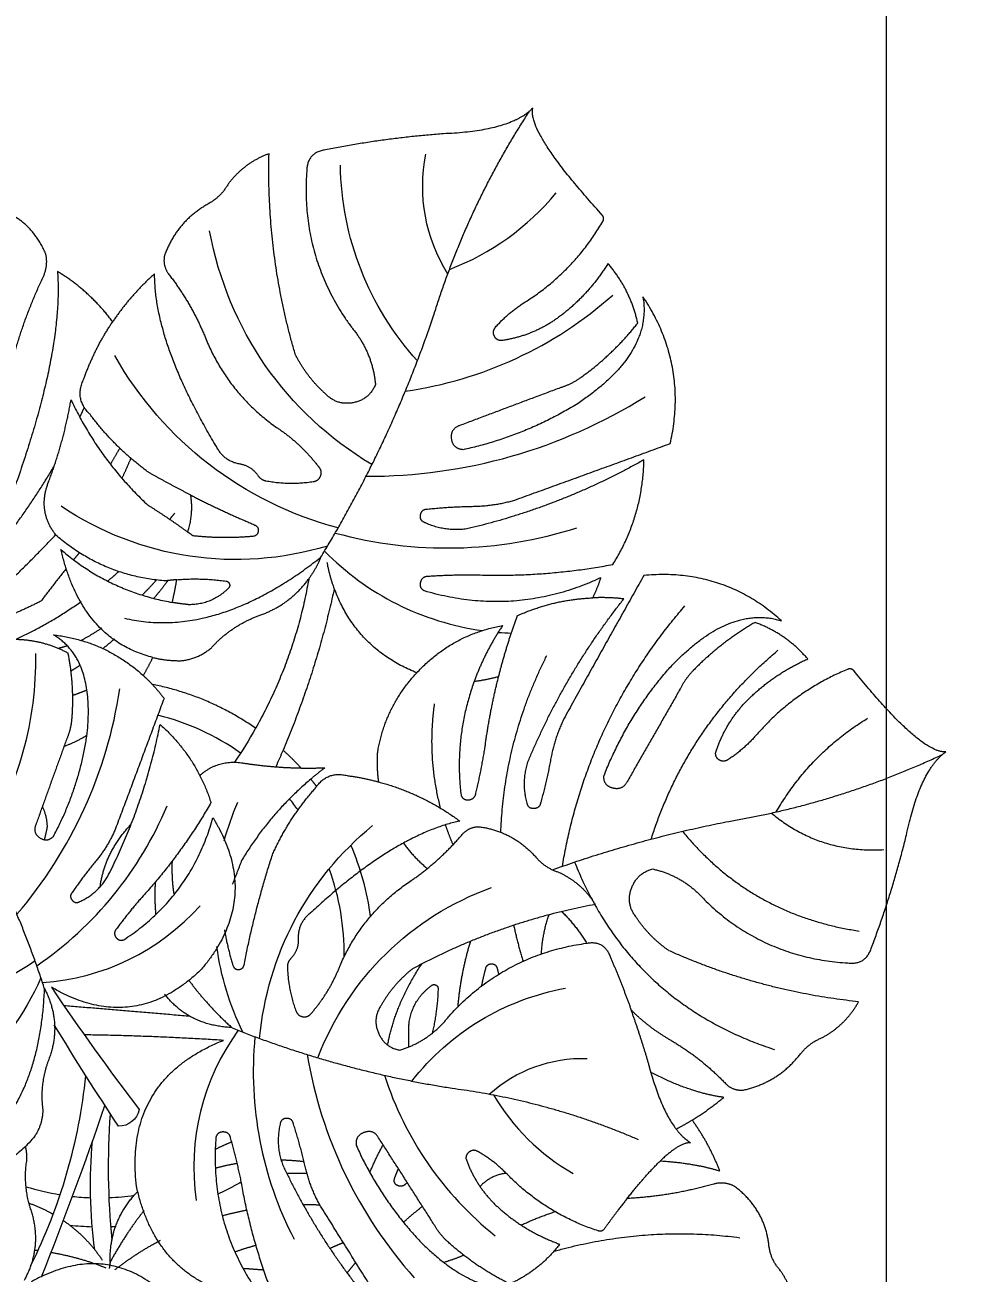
# Model space of a CAD drawing. Header units: inches. Extents: x 17146 to 31738, y -8920 to -2452.
# Drawn here: x 26860.4 to 26870.43, y -5092.62 to -5079.52 of the extents above; entities that cross this region are included whole.
import ezdxf

# ---------------------------------------------------------------- set-up
doc = ezdxf.new("R2010")
doc.units = ezdxf.units.IN
doc.header["$LTSCALE"] = 25
doc.header["$MEASUREMENT"] = 0
doc.header["$PDMODE"] = 3
doc.layers.get('Defpoints').update_dxf_attribs({"color": 251})
for name, color, linetype, lineweight in [('Dim-external', 151, 'Continuous', 9), ('plants', 105, 'Continuous', 18), ('sill', 30, 'Continuous', 20)]:
    doc.layers.add(name, color=color, linetype=linetype, lineweight=lineweight)
doc.styles.add('int text 1in-8ft', font='trebuc.ttf', dxfattribs={"height": 7})
doc.dimstyles.new('dim 1in-8ft', dxfattribs={"dimtxt": 7, "dimasz": 2, "dimexe": 6, "dimexo": 6, "dimgap": 1, "dimtad": 1, "dimdec": 0, "dimzin": 0, "dimdsep": 46, "dimlunit": 4, "dimtxsty": 'int text 1in-8ft', "dimblk": 'DOT', "dimcen": 4, "dimdle": 6, "dimclrt": 7, "dimadec": 0, "dimazin": 0, "dimtfac": 1, "dimtdec": 0, "dimtofl": 0, "dimtmove": 0, "dimatfit": 3, "dimfxl": 6, "dimfxlon": 1, "dimtolj": 1, "dimtzin": 0, "dimarcsym": 0})
doc.dimstyles.new('dim 1in-8ft c-c', dxfattribs={"dimtxt": 7, "dimasz": 2, "dimexe": 6, "dimexo": 6, "dimgap": 1, "dimtad": 1, "dimdec": 0, "dimzin": 0, "dimdsep": 46, "dimlunit": 4, "dimtxsty": 'int text 1in-8ft', "dimblk": 'DOT', "dimcen": 4, "dimdle": 6, "dimclrt": 7, "dimadec": 0, "dimazin": 0, "dimtfac": 1, "dimtdec": 0, "dimtofl": 0, "dimtmove": 0, "dimatfit": 3, "dimfxl": 6, "dimfxlon": 1, "dimtolj": 1, "dimtzin": 0, "dimarcsym": 0})

# ---------------------------------------------------------------- blocks, each defined once
blk = doc.blocks.new('Monstera_86')
at = {"layer": 'plants'}
for points, degree in [([(0.49692, 1.0383), (0.53011, 0.98548), (0.56299, 0.93248)], 2), ([(0.18976, 1.02363), (0.18809, 1.00246), (0.20011, 0.985)], 2), ([(0.59146, 0.90243), (0.5607, 0.96748), (0.51309, 1.02143)], 2), ([(0.5952, 1.01494), (0.61564, 0.96604), (0.62462, 0.91381)], 2), ([(0.67578, 1.01203), (0.72596, 0.95809), (0.78971, 0.99382)], 2), ([(0.64429, 0.87995), (0.64982, 0.95114), (0.60688, 1.00818)], 2), ([(0.60688, 1.00818), (0.68931, 0.99963), (0.70677, 0.91862)], 2), ([(0.37386, 0.96412), (0.38953, 0.98478), (0.41316, 0.99543)], 2), ([(0.48173, 0.96394), (0.43321, 1.01122), (0.39281, 0.99512)], 2), ([(0.41316, 0.99543), (0.43985, 0.98228), (0.46188, 0.96226)], 2), ([(0.79487, 0.9924), (0.77991, 0.96491), (0.79039, 0.93532)], 2), ([(0.20011, 0.985), (0.20786, 0.97654), (0.20919, 0.96545)], 2), ([(0.57256, 0.81486), (0.5614, 0.88054), (0.53246, 0.94087), (0.48823, 0.99068)], 3), ([(0.53436, 0.9785), (0.5379, 0.98264), (0.5413, 0.98685)], 2), ([(0.54078, 0.98717), (0.54104, 0.98701), (0.5413, 0.98685)], 2), ([(0.62282, 0.98313), (0.61478, 0.98364), (0.60675, 0.98433)], 2), ([(0.72373, 0.98425), (0.7069, 0.97107), (0.68797, 0.96106)], 2), ([(0.72753, 0.97824), (0.72789, 0.98079), (0.72823, 0.98334)], 2), ([(0.73064, 0.98294), (0.75172, 0.97458), (0.77405, 0.9708)], 2), ([(0.7815, 0.98973), (0.76381, 0.94521), (0.74719, 0.90029), (0.73162, 0.85498)], 3), ([(0.46489, 0.97834), (0.45699, 0.97591), (0.44936, 0.97278)], 2), ([(0.70088, 0.93766), (0.71521, 0.95566), (0.72753, 0.97824)], 2), ([(0.72753, 0.97824), (0.72825, 0.94586), (0.70582, 0.92267)], 2), ([(0.76434, 0.94555), (0.74593, 0.95817), (0.73368, 0.97676)], 2), ([(0.78983, 0.9807), (0.76659, 0.93386), (0.75201, 0.88356), (0.7466, 0.83155)], 3), ([(0.20919, 0.96545), (0.21217, 0.93691), (0.23621, 0.91869)], 2), ([(0.37843, 0.96972), (0.30532, 0.94934), (0.23222, 0.95903)], 2), ([(0.42119, 0.93615), (0.4002, 0.95466), (0.37386, 0.96412)], 2), ([(0.53393, 0.88647), (0.51451, 0.9297), (0.48173, 0.96394)], 2), ([(0.54403, 0.96299), (0.54935, 0.96516), (0.55458, 0.96753)], 2), ([(0.6291, 0.97012), (0.6211, 0.96713), (0.61282, 0.96501)], 2), ([(0.73956, 0.96864), (0.74345, 0.94018), (0.74405, 0.91145), (0.74135, 0.88285)], 3), ([(0.78438, 0.96931), (0.78574, 0.96915), (0.78709, 0.969)], 2), ([(0.33894, 0.95236), (0.34081, 0.95463), (0.3436, 0.9537)], 2), ([(0.3436, 0.9537), (0.38617, 0.93961), (0.41711, 0.90716)], 2), ([(0.51171, 0.8312), (0.49551, 0.88121), (0.46554, 0.9247), (0.42458, 0.95764)], 3), ([(0.46188, 0.96226), (0.46843, 0.95632), (0.47274, 0.9486)], 2), ([(0.51174, 0.96093), (0.51173, 0.96107), (0.51172, 0.96121)], 2), ([(0.51184, 0.96104), (0.51179, 0.96098), (0.51174, 0.96093)], 2), ([(0.61361, 0.80086), (0.61888, 0.85614), (0.60828, 0.91091), (0.58279, 0.96024)], 3), ([(0.72598, 0.96092), (0.72921, 0.92795), (0.72963, 0.8948), (0.72725, 0.86175)], 3), ([(0.32078, 0.92817), (0.3293, 0.93897), (0.33894, 0.95236)], 2), ([(0.40411, 0.94912), (0.39111, 0.94295), (0.37735, 0.93851)], 2), ([(0.47274, 0.9486), (0.49446, 0.91444), (0.51635, 0.88039)], 2), ([(0.49678, 0.94686), (0.4895, 0.94041), (0.48184, 0.93431)], 2), ([(0.72692, 0.95024), (0.72558, 0.95018), (0.72424, 0.95011), (0.7229, 0.95003)], 3), ([(0.75933, 0.94919), (0.75344, 0.94982), (0.74753, 0.95022), (0.7416, 0.95037)], 3), ([(0.44756, 0.89707), (0.43935, 0.91996), (0.42119, 0.93615)], 2), ([(0.57577, 0.93291), (0.56916, 0.93287), (0.56255, 0.93318)], 2), ([(0.63891, 0.94163), (0.62953, 0.93905), (0.61997, 0.93723)], 2), ([(0.79137, 0.93189), (0.78146, 0.93533), (0.77235, 0.94053)], 2), ([(0.79039, 0.93532), (0.79613, 0.91679), (0.79302, 0.89761)], 2), ([(0.25268, 0.91679), (0.28515, 0.9262), (0.31862, 0.92808)], 2), ([(0.32078, 0.92817), (0.30593, 0.90936), (0.29462, 0.89857)], 2), ([(0.31862, 0.92808), (0.3197, 0.92812), (0.32078, 0.92817)], 2), ([(0.56299, 0.93248), (0.57027, 0.91902), (0.57386, 0.90414)], 2), ([(0.64249, 0.92442), (0.63377, 0.92054), (0.62555, 0.9157)], 2), ([(0.62682, 0.79582), (0.65495, 0.83496), (0.66657, 0.88214), (0.65981, 0.92986)], 3), ([(0.72829, 0.92753), (0.7217, 0.92726), (0.71513, 0.92665), (0.7086, 0.9257)], 3), ([(0.75721, 0.92654), (0.75245, 0.92706), (0.74767, 0.9274), (0.74288, 0.92757)], 3), ([(0.79369, 0.9189), (0.78492, 0.92165), (0.77598, 0.92376), (0.7669, 0.92522)], 3), ([(0.23621, 0.91869), (0.24367, 0.91463), (0.25268, 0.91679)], 2), ([(0.41599, 0.90832), (0.42839, 0.90997), (0.4365, 0.91873)], 2), ([(0.49515, 0.91683), (0.49446, 0.91622), (0.49377, 0.91561)], 2), ([(0.50142, 0.91783), (0.49807, 0.9192), (0.49515, 0.91683)], 2), ([(0.50419, 0.91312), (0.50477, 0.91645), (0.50142, 0.91783)], 2), ([(0.62555, 0.9157), (0.62496, 0.9155), (0.62436, 0.91531)], 2), ([(0.62462, 0.91381), (0.62812, 0.89701), (0.63277, 0.88049)], 2), ([(0.70677, 0.91862), (0.7166, 0.83501), (0.63844, 0.80374)], 2), ([(0.29462, 0.89857), (0.26802, 0.90026), (0.24795, 0.90648)], 2), ([(0.24795, 0.90648), (0.25605, 0.88518), (0.26963, 0.86643)], 2), ([(0.42602, 0.84661), (0.4107, 0.87242), (0.38925, 0.89359), (0.36324, 0.90859)], 3), ([(0.41711, 0.90716), (0.42666, 0.89773), (0.43836, 0.89115)], 2), ([(0.50082, 0.9046), (0.50259, 0.90884), (0.50419, 0.91312)], 2), ([(0.52323, 0.90776), (0.51857, 0.89667), (0.5128, 0.88592)], 2), ([(0.58857, 0.90843), (0.58069, 0.90793), (0.57279, 0.90827)], 2), ([(0.57386, 0.90414), (0.57778, 0.88656), (0.58337, 0.86943)], 2), ([(0.62756, 0.90061), (0.63618, 0.90211), (0.6446, 0.90445)], 2), ([(0.6446, 0.90454), (0.64448, 0.90448), (0.64437, 0.90441), (0.64425, 0.90435)], 3), ([(0.7868, 0.87902), (0.82673, 0.92863), (0.89624, 0.89246)], 2), ([(0.27082, 0.8843), (0.27938, 0.88402), (0.29462, 0.89857)], 2), ([(0.44474, 0.89134), (0.44788, 0.89335), (0.44756, 0.89707)], 2), ([(0.57497, 0.89932), (0.58394, 0.89822), (0.59297, 0.89802)], 2), ([(0.59382, 0.86969), (0.5977, 0.88643), (0.59146, 0.90243)], 2), ([(0.79302, 0.89761), (0.79284, 0.89217), (0.79418, 0.88691)], 2), ([(0.30205, 0.82895), (0.28979, 0.87258), (0.27082, 0.8843)], 2), ([(0.43836, 0.89115), (0.44161, 0.88932), (0.44474, 0.89134)], 2), ([(0.52764, 0.87619), (0.53502, 0.87874), (0.53393, 0.88647)], 2), ([(0.63186, 0.88375), (0.63841, 0.8863), (0.6448, 0.88962)], 2), ([(0.83342, 0.88981), (0.78278, 0.8525), (0.77913, 0.76308)], 2), ([(0.45857, 0.84137), (0.38253, 0.85127), (0.31214, 0.88168)], 2), ([(0.48954, 0.88132), (0.48956, 0.88134), (0.48957, 0.88137)], 2), ([(0.48963, 0.88127), (0.48959, 0.88129), (0.48954, 0.88132)], 2), ([(0.51635, 0.88039), (0.52027, 0.87364), (0.52764, 0.87619)], 2), ([(0.63277, 0.88049), (0.63377, 0.87604), (0.63833, 0.87583)], 2), ([(0.63833, 0.87583), (0.64289, 0.87562), (0.64429, 0.87995)], 2), ([(0.78054, 0.85831), (0.78054, 0.86961), (0.7868, 0.87902)], 2), ([(0.26963, 0.86643), (0.25657, 0.85844), (0.24481, 0.84859)], 2), ([(0.28221, 0.87353), (0.2758, 0.8702), (0.26963, 0.86643)], 2), ([(0.58337, 0.86943), (0.58424, 0.86506), (0.5887, 0.86517)], 2), ([(0.5887, 0.86517), (0.59316, 0.86528), (0.59382, 0.86969)], 2), ([(0.70474, 0.85811), (0.70638, 0.8661), (0.71292, 0.87135), (0.72108, 0.87122)], 3), ([(0.72108, 0.87122), (0.73828, 0.8449), (0.7551, 0.81833), (0.77155, 0.79152)], 3), ([(0.78198, 0.75452), (0.80787, 0.81323), (0.85675, 0.85586), (0.91844, 0.87353)], 3), ([(0.77376, 0.76184), (0.75174, 0.79463), (0.72872, 0.82673), (0.70474, 0.85811)], 3), ([(0.7765, 0.82054), (0.78307, 0.83894), (0.78054, 0.85831)], 2), ([(0.24481, 0.84859), (0.27102, 0.84512), (0.30205, 0.82895)], 2), ([(0.42934, 0.84598), (0.40788, 0.82713), (0.38084, 0.81727), (0.35228, 0.81788)], 3), ([(0.22953, 0.84289), (0.20188, 0.83685), (0.18436, 0.8143)], 2), ([(0.2428, 0.83825), (0.23726, 0.84344), (0.22953, 0.84289)], 2), ([(0.2858, 0.80401), (0.26191, 0.81819), (0.2428, 0.83825)], 2), ([(0.49024, 0.83576), (0.45981, 0.79725), (0.41751, 0.77167), (0.36927, 0.76258)], 3), ([(0.63148, 0.79398), (0.54769, 0.82741), (0.45857, 0.84137)], 2), ([(0.30205, 0.82895), (0.30296, 0.8257), (0.30382, 0.8223)], 2), ([(0.30382, 0.8223), (0.31005, 0.80088), (0.31758, 0.77988)], 2), ([(0.56417, 0.81742), (0.53967, 0.75449), (0.49098, 0.70671), (0.42759, 0.68341)], 3), ([(0.77913, 0.76308), (0.76466, 0.79121), (0.7765, 0.82054)], 2), ([(0.18436, 0.8143), (0.17742, 0.80559), (0.16712, 0.8015)], 2), ([(0.36212, 0.66345), (0.31816, 0.77379), (0.20493, 0.81093)], 2), ([(0.49957, 0.81146), (0.47604, 0.80414), (0.46091, 0.78468)], 2), ([(0.50911, 0.80727), (0.5035, 0.77565), (0.48244, 0.74366)], 2), ([(0.49248, 0.80888), (0.49293, 0.7989), (0.49226, 0.7889)], 2), ([(0.51648, 0.79781), (0.51171, 0.80921), (0.49957, 0.81146)], 2), ([(0.16712, 0.8015), (0.14882, 0.79155), (0.13871, 0.77336)], 2), ([(0.31758, 0.77988), (0.30334, 0.79408), (0.2858, 0.80401)], 2), ([(0.46954, 0.76303), (0.47002, 0.78068), (0.4741, 0.798)], 2), ([(0.51434, 0.77618), (0.52126, 0.78642), (0.51648, 0.79781)], 2), ([(0.60993, 0.80222), (0.60377, 0.73608), (0.57236, 0.67689), (0.52105, 0.63471)], 3), ([(0.62309, 0.79727), (0.6336, 0.77604), (0.64047, 0.75333), (0.64349, 0.72983)], 3), ([(0.63844, 0.80374), (0.6931, 0.8002), (0.74787, 0.79942)], 2), ([(0.49226, 0.7889), (0.48917, 0.77141), (0.47478, 0.76063)], 2), ([(0.55161, 0.79042), (0.55157, 0.7903), (0.55154, 0.79019), (0.5515, 0.79007)], 3), ([(0.66569, 0.75625), (0.65173, 0.77562), (0.63148, 0.79398)], 2), ([(0.63182, 0.79367), (0.66598, 0.79196), (0.68468, 0.76725)], 2), ([(0.78661, 0.74125), (0.84133, 0.77891), (0.90689, 0.79274), (0.97216, 0.78039)], 3), ([(0.33418, 0.73775), (0.32522, 0.75856), (0.31758, 0.77988)], 2), ([(0.46091, 0.78468), (0.41735, 0.73623), (0.35281, 0.7273)], 2), ([(0.44417, 0.72587), (0.4519, 0.75126), (0.45411, 0.77752)], 2), ([(0.48972, 0.74751), (0.50481, 0.75946), (0.51434, 0.77618)], 2), ([(0.56936, 0.78255), (0.55448, 0.76545), (0.54638, 0.74428)], 2), ([(0.57582, 0.78513), (0.57183, 0.78574), (0.56936, 0.78255)], 2), ([(0.58122, 0.78075), (0.57981, 0.78453), (0.57582, 0.78513)], 2), ([(0.58804, 0.74582), (0.58765, 0.76387), (0.58122, 0.78075)], 2), ([(0.65559, 0.74764), (0.70924, 0.8), (0.77376, 0.76184)], 2), ([(0.76395, 0.7763), (0.71497, 0.78014), (0.66453, 0.78465)], 2), ([(0.13871, 0.77336), (0.21688, 0.76505), (0.28788, 0.73315)], 2), ([(0.43528, 0.76124), (0.43381, 0.75377), (0.43184, 0.7464)], 2), ([(0.47134, 0.76015), (0.46951, 0.76099), (0.46954, 0.76303)], 2), ([(0.47478, 0.76063), (0.47317, 0.75932), (0.47134, 0.76015)], 2), ([(0.7807, 0.75831), (0.73263, 0.75483), (0.68897, 0.73351), (0.65667, 0.69773)], 3), ([(0.77913, 0.76308), (0.80716, 0.67733), (0.85357, 0.59997)], 2), ([(0.34587, 0.69676), (0.42178, 0.71085), (0.48972, 0.74751)], 2), ([(0.42313, 0.74673), (0.42248, 0.74941), (0.42182, 0.75208)], 2), ([(0.42726, 0.74354), (0.42403, 0.74366), (0.42313, 0.74673)], 2), ([(0.62609, 0.74794), (0.62295, 0.74757), (0.62219, 0.7445)], 2), ([(0.63068, 0.74549), (0.62924, 0.7483), (0.62609, 0.74794)], 2), ([(0.64665, 0.62851), (0.60791, 0.69132), (0.65559, 0.74764)], 2), ([(0.1471, 0.74284), (0.13291, 0.74451), (0.12851, 0.73072)], 2), ([(0.26002, 0.69303), (0.21344, 0.73887), (0.1471, 0.74284)], 2), ([(0.35281, 0.7273), (0.33903, 0.72458), (0.33418, 0.73775)], 2), ([(0.41003, 0.7132), (0.407, 0.7277), (0.40244, 0.74173)], 2), ([(0.43184, 0.7464), (0.43049, 0.74342), (0.42726, 0.74354)], 2), ([(0.54638, 0.74428), (0.52826, 0.70288), (0.49058, 0.67793)], 2), ([(0.54348, 0.73805), (0.54311, 0.71441), (0.54704, 0.69106), (0.55515, 0.66886)], 3), ([(0.57957, 0.72408), (0.57924, 0.73294), (0.58538, 0.73932)], 2), ([(0.58538, 0.73932), (0.58805, 0.74202), (0.58804, 0.74582)], 2), ([(0.62219, 0.7445), (0.61367, 0.70036), (0.59985, 0.65759)], 2), ([(0.63765, 0.71674), (0.63511, 0.73134), (0.63068, 0.74549)], 2), ([(0.78529, 0.74495), (0.73949, 0.71356), (0.70424, 0.67033), (0.68271, 0.61914)], 3), ([(0.12851, 0.73072), (0.11208, 0.68725), (0.10109, 0.64228)], 2), ([(0.28788, 0.73315), (0.30381, 0.72218), (0.31426, 0.70593)], 2), ([(0.37076, 0.70382), (0.36031, 0.71445), (0.35267, 0.72727)], 2), ([(0.3882, 0.73596), (0.38756, 0.72097), (0.3828, 0.70659)], 2), ([(0.27726, 0.63921), (0.22336, 0.70496), (0.13814, 0.7177)], 2), ([(0.57018, 0.70375), (0.58007, 0.71152), (0.57957, 0.72408)], 2), ([(0.7168, 0.72457), (0.66357, 0.6898), (0.64665, 0.62851)], 2), ([(0.72296, 0.7226), (0.72063, 0.72593), (0.7168, 0.72457)], 2), ([(0.72269, 0.71615), (0.72528, 0.71927), (0.72296, 0.7226)], 2), ([(0.7036, 0.69229), (0.71356, 0.70389), (0.72269, 0.71615)], 2), ([(0.31426, 0.70593), (0.32176, 0.69606), (0.31737, 0.68409)], 2), ([(0.37241, 0.70245), (0.37147, 0.703), (0.37076, 0.70382)], 2), ([(0.3828, 0.70659), (0.3825, 0.70569), (0.38198, 0.70488)], 2), ([(0.45243, 0.63114), (0.50411, 0.64211), (0.57018, 0.70375)], 2), ([(0.52262, 0.70632), (0.52522, 0.68695), (0.53042, 0.66809), (0.53812, 0.65013)], 3), ([(0.69208, 0.67924), (0.69282, 0.6919), (0.69173, 0.70453)], 2), ([(0.80086, 0.70446), (0.7576, 0.6538), (0.72984, 0.59293), (0.71994, 0.52705)], 3), ([(0.30066, 0.66886), (0.2763, 0.67444), (0.26002, 0.69303)], 2), ([(0.37473, 0.67136), (0.35647, 0.67971), (0.34587, 0.69676)], 2), ([(0.64823, 0.6166), (0.67163, 0.65758), (0.7036, 0.69229)], 2), ([(0.67708, 0.68837), (0.67724, 0.68792), (0.67739, 0.68748)], 2), ([(0.75147, 0.69453), (0.73755, 0.68817), (0.72965, 0.67508)], 2), ([(0.75744, 0.69337), (0.75494, 0.69646), (0.75147, 0.69453)], 2), ([(0.75733, 0.68729), (0.75994, 0.69029), (0.75744, 0.69337)], 2), ([(0.31737, 0.68409), (0.31298, 0.67212), (0.30066, 0.66886)], 2), ([(0.49058, 0.67793), (0.46786, 0.66222), (0.45004, 0.64111)], 2), ([(0.62413, 0.66218), (0.62764, 0.67175), (0.63151, 0.68118)], 2), ([(0.67739, 0.68748), (0.67908, 0.675), (0.67856, 0.66241)], 2), ([(0.73536, 0.68276), (0.7318, 0.65572), (0.711, 0.63363)], 2), ([(0.738, 0.66173), (0.74828, 0.67405), (0.75733, 0.68729)], 2), ([(0.37951, 0.66949), (0.31149, 0.64512), (0.24089, 0.63139)], 2), ([(0.39206, 0.66013), (0.38494, 0.66813), (0.37473, 0.67136)], 2), ([(0.49679, 0.64853), (0.48868, 0.65973), (0.47797, 0.66848)], 2), ([(0.72965, 0.67508), (0.70046, 0.61803), (0.68825, 0.55513)], 2), ([(0.37175, 0.66675), (0.35248, 0.5515), (0.27532, 0.46169)], 2), ([(0.43729, 0.63556), (0.41007, 0.63938), (0.39206, 0.66013)], 2), ([(0.56973, 0.59815), (0.60218, 0.6257), (0.62413, 0.66218)], 2), ([(0.72391, 0.63867), (0.72945, 0.65112), (0.738, 0.66173)], 2), ([(0.20733, 0.62482), (0.16928, 0.65663), (0.11875, 0.65362)], 2), ([(0.45772, 0.64971), (0.461, 0.64202), (0.46365, 0.63408)], 2), ([(0.59985, 0.65759), (0.58704, 0.62898), (0.56628, 0.6055)], 2), ([(0.10109, 0.64228), (0.09035, 0.59105), (0.07, 0.57658)], 2), ([(0.3019, 0.64537), (0.27373, 0.55698), (0.20213, 0.49674)], 2), ([(0.42019, 0.64011), (0.41738, 0.56695), (0.38385, 0.50071)], 2), ([(0.45004, 0.64111), (0.44485, 0.63561), (0.43729, 0.63556)], 2), ([(0.63779, 0.64672), (0.63496, 0.6363), (0.63135, 0.62613), (0.62698, 0.61625)], 3), ([(0.68514, 0.53456), (0.70437, 0.58667), (0.72391, 0.63867)], 2), ([(0.77216, 0.64316), (0.75221, 0.60596), (0.74586, 0.56423)], 2), ([(0.78283, 0.6443), (0.77702, 0.64812), (0.77216, 0.64316)], 2), ([(0.77913, 0.64564), (0.77782, 0.64067), (0.7769, 0.63562)], 2), ([(0.786, 0.63406), (0.78863, 0.64049), (0.78283, 0.6443)], 2), ([(0.82732, 0.64728), (0.79931, 0.6028), (0.78514, 0.55192), (0.7861, 0.49936)], 3), ([(0.24089, 0.63139), (0.15358, 0.61671), (0.0728, 0.57879)], 2), ([(0.51619, 0.60036), (0.48142, 0.60977), (0.45243, 0.63114)], 2), ([(0.76157, 0.56623), (0.77387, 0.60011), (0.786, 0.63406)], 2), ([(0.7769, 0.63562), (0.7771, 0.62718), (0.78082, 0.61958)], 2), ([(0.20352, 0.62396), (0.17688, 0.57804), (0.13156, 0.55022)], 2), ([(0.38877, 0.61653), (0.38948, 0.62105), (0.39404, 0.62129)], 2), ([(0.39404, 0.62129), (0.3986, 0.62153), (0.39946, 0.61709)], 2), ([(0.46751, 0.62108), (0.47807, 0.58075), (0.47224, 0.53888)], 2), ([(0.57973, 0.62243), (0.58188, 0.61944), (0.58412, 0.61651), (0.58644, 0.61365)], 3), ([(0.38054, 0.58046), (0.38379, 0.59866), (0.38877, 0.61653)], 2), ([(0.39946, 0.61709), (0.40414, 0.60037), (0.39844, 0.58359)], 2), ([(0.43973, 0.6092), (0.43568, 0.59202), (0.43282, 0.57464)], 2), ([(0.44521, 0.61439), (0.44056, 0.61381), (0.43973, 0.6092)], 2), ([(0.44114, 0.52133), (0.45697, 0.56515), (0.45148, 0.61066)], 2), ([(0.45148, 0.61066), (0.44986, 0.61496), (0.44521, 0.61439)], 2), ([(0.68825, 0.55513), (0.65978, 0.58036), (0.64823, 0.6166)], 2), ([(0.27909, 0.52719), (0.29983, 0.56367), (0.32075, 0.60006)], 2), ([(0.32075, 0.60006), (0.32447, 0.60723), (0.33211, 0.60522)], 2), ([(0.33211, 0.60522), (0.33976, 0.60321), (0.33898, 0.59527)], 2), ([(0.54115, 0.59535), (0.5285, 0.59702), (0.51619, 0.60036)], 2), ([(0.51619, 0.60036), (0.51789, 0.58841), (0.51697, 0.57628)], 2), ([(0.56517, 0.60389), (0.55599, 0.59164), (0.54115, 0.59535)], 2), ([(0.56628, 0.6055), (0.56576, 0.60467), (0.56517, 0.60389)], 2), ([(0.56973, 0.59815), (0.5674, 0.60098), (0.56517, 0.60389)], 2), ([(0.33898, 0.59527), (0.32097, 0.54973), (0.28893, 0.51229)], 2), ([(0.55856, 0.58919), (0.56427, 0.59352), (0.56973, 0.59815)], 2), ([(0.57734, 0.58938), (0.56795, 0.58955), (0.55856, 0.58919)], 2), ([(0.62327, 0.5854), (0.60044, 0.58896), (0.57734, 0.58938)], 2), ([(0.59149, 0.57531), (0.58409, 0.58202), (0.57734, 0.58938)], 2), ([(0.65702, 0.59533), (0.6425, 0.58234), (0.62327, 0.5854)], 2), ([(0.22047, 0.56494), (0.22983, 0.57529), (0.24151, 0.58291)], 2), ([(0.24151, 0.58291), (0.24475, 0.58503), (0.24804, 0.58323)], 2), ([(0.24804, 0.58323), (0.25133, 0.58143), (0.25116, 0.57762)], 2), ([(0.39844, 0.58359), (0.36978, 0.51496), (0.32343, 0.45628)], 2), ([(0.37063, 0.55076), (0.3775, 0.56504), (0.38054, 0.58046)], 2), ([(0.59149, 0.57531), (0.59335, 0.57971), (0.59526, 0.58408), (0.59721, 0.58843)], 3), ([(0.6131, 0.55812), (0.61825, 0.56727), (0.62379, 0.57621), (0.62971, 0.58489)], 3), ([(0.07, 0.57658), (0.08906, 0.57867), (0.14252, 0.51274)], 2), ([(0.25116, 0.57762), (0.24375, 0.55367), (0.22588, 0.53576)], 2), ([(0.43282, 0.57464), (0.42909, 0.54581), (0.42192, 0.5175)], 2), ([(0.51697, 0.57628), (0.51092, 0.54103), (0.48629, 0.51444)], 2), ([(0.55119, 0.4481), (0.56531, 0.51361), (0.59149, 0.57531)], 2), ([(0.62489, 0.57763), (0.6446, 0.56369), (0.6666, 0.55363), (0.69005, 0.54785)], 3), ([(0.76375, 0.57225), (0.75453, 0.56894), (0.74578, 0.56355)], 2), ([(0.14734, 0.51174), (0.19024, 0.52946), (0.22047, 0.56494)], 2), ([(0.74586, 0.56423), (0.73886, 0.50432), (0.77216, 0.48456)], 2), ([(0.75782, 0.55114), (0.75846, 0.55899), (0.76157, 0.56623)], 2), ([(0.30762, 0.43784), (0.33929, 0.49421), (0.37063, 0.55076)], 2), ([(0.57123, 0.44038), (0.58202, 0.50285), (0.6131, 0.55812)], 2), ([(0.6131, 0.55812), (0.65011, 0.53236), (0.69434, 0.5236)], 2), ([(0.76089, 0.49874), (0.75567, 0.52473), (0.75782, 0.55114)], 2), ([(0.22588, 0.53576), (0.20522, 0.51526), (0.17871, 0.50354)], 2), ([(0.69434, 0.5236), (0.68943, 0.52882), (0.68514, 0.53456)], 2), ([(0.74627, 0.5283), (0.75168, 0.53057), (0.75723, 0.53238)], 2), ([(0.26857, 0.51242), (0.27501, 0.51899), (0.27909, 0.52719)], 2), ([(0.41871, 0.47722), (0.4327, 0.49795), (0.44114, 0.52133)], 2), ([(0.42192, 0.5175), (0.43137, 0.52021), (0.44114, 0.52133)], 2), ([(0.69434, 0.5236), (0.69778, 0.51995), (0.7015, 0.51658)], 2), ([(0.14252, 0.51274), (0.14453, 0.51058), (0.14734, 0.51174)], 2), ([(0.28893, 0.51229), (0.24136, 0.46034), (0.19939, 0.47351)], 2), ([(0.22019, 0.4748), (0.24691, 0.49031), (0.26857, 0.51242)], 2), ([(0.42192, 0.5175), (0.41574, 0.49312), (0.40706, 0.46942)], 2), ([(0.48629, 0.51444), (0.4585, 0.48445), (0.41871, 0.47722)], 2), ([(0.48629, 0.51444), (0.53343, 0.49564), (0.55119, 0.4481)], 2), ([(0.7015, 0.51658), (0.69747, 0.50978), (0.69393, 0.5024)], 2), ([(0.77216, 0.48456), (0.73169, 0.48922), (0.7015, 0.51658)], 2), ([(0.75177, 0.50894), (0.75514, 0.51117), (0.75856, 0.51325)], 2), ([(0.17871, 0.50354), (0.19559, 0.48377), (0.22019, 0.4748)], 2), ([(0.67112, 0.50489), (0.65798, 0.50333), (0.64791, 0.49475)], 2), ([(0.69393, 0.5024), (0.68281, 0.50522), (0.67112, 0.50489)], 2), ([(0.69393, 0.5024), (0.74997, 0.48822), (0.7662, 0.41754)], 2), ([(0.64791, 0.49475), (0.63256, 0.47779), (0.61117, 0.46968)], 2), ([(0.72411, 0.48778), (0.72866, 0.49177), (0.73331, 0.4955)], 2), ([(0.82181, 0.49611), (0.78495, 0.48288), (0.7502, 0.4582)], 2), ([(0.80432, 0.48803), (0.78124, 0.48786), (0.76089, 0.49874)], 2), ([(0.76836, 0.49518), (0.76498, 0.49415), (0.76161, 0.49327)], 2), ([(0.42222, 0.48261), (0.41878, 0.48289), (0.41533, 0.48309), (0.41188, 0.48321)], 3), ([(0.75054, 0.48898), (0.74215, 0.48458), (0.73399, 0.47916)], 2), ([(0.19939, 0.47351), (0.24495, 0.43211), (0.30762, 0.43784)], 2), ([(0.55888, 0.41868), (0.52521, 0.45287), (0.48209, 0.47457), (0.43456, 0.48124)], 3), ([(0.71614, 0.47152), (0.64442, 0.48833), (0.56194, 0.4237)], 2), ([(0.78195, 0.45803), (0.80416, 0.46956), (0.8268, 0.47628)], 2), ([(0.40706, 0.46942), (0.37858, 0.45673), (0.34779, 0.45544)], 2), ([(0.61117, 0.46968), (0.58649, 0.46145), (0.57123, 0.44038)], 2), ([(0.83317, 0.46731), (0.80095, 0.43805), (0.7704, 0.40588)], 2), ([(0.86769, 0.4699), (0.81138, 0.42021), (0.77131, 0.35117)], 2), ([(0.32343, 0.45628), (0.33554, 0.45492), (0.34779, 0.45544)], 2), ([(0.34139, 0.43962), (0.40887, 0.47107), (0.48028, 0.45002)], 2), ([(0.34779, 0.45544), (0.34402, 0.44776), (0.34139, 0.43962)], 2), ([(0.63458, 0.44801), (0.64737, 0.46073), (0.66541, 0.46088)], 2), ([(0.66541, 0.46088), (0.67209, 0.46021), (0.6787, 0.45904)], 2), ([(0.6787, 0.45904), (0.67659, 0.45025), (0.67512, 0.44118)], 2), ([(0.7662, 0.41754), (0.72817, 0.45035), (0.6787, 0.45904)], 2), ([(0.68212, 0.44189), (0.68745, 0.4491), (0.69312, 0.4559)], 2), ([(0.7023, 0.45325), (0.69654, 0.44756), (0.69109, 0.44138)], 2), ([(0.76199, 0.43245), (0.77216, 0.44503), (0.78195, 0.45803)], 2), ([(0.4832, 0.44304), (0.482, 0.43844), (0.47725, 0.43838)], 2), ([(0.48028, 0.45002), (0.48441, 0.44764), (0.4832, 0.44304)], 2), ([(0.55119, 0.4481), (0.55493, 0.43808), (0.55675, 0.42754)], 2), ([(0.63364, 0.44462), (0.63304, 0.44661), (0.63458, 0.44801)], 2), ([(0.6363, 0.44231), (0.63424, 0.44263), (0.63364, 0.44462)], 2), ([(0.67512, 0.44118), (0.65564, 0.43958), (0.6363, 0.44231)], 2), ([(0.67512, 0.44118), (0.67946, 0.44153), (0.68378, 0.44211)], 2), ([(0.68378, 0.44211), (0.73295, 0.43843), (0.77021, 0.40613)], 2), ([(0.72938, 0.44219), (0.72492, 0.43849), (0.72054, 0.43462)], 2), ([(0.44149, 0.43728), (0.38627, 0.43942), (0.33197, 0.42917)], 2), ([(0.47725, 0.43838), (0.45939, 0.43721), (0.44149, 0.43728)], 2), ([(0.55647, 0.41466), (0.62847, 0.43616), (0.70358, 0.42495), (0.76617, 0.38338)], 3), ([(0.56194, 0.4237), (0.56559, 0.43259), (0.57123, 0.44038)], 2), ([(0.33197, 0.42917), (0.30843, 0.39135), (0.30756, 0.34682)], 2), ([(0.56194, 0.4237), (0.50679, 0.3336), (0.47306, 0.23349)], 2), ([(0.75163, 0.41986), (0.75397, 0.42267), (0.7563, 0.42549)], 2), ([(0.55046, 0.40444), (0.4877, 0.42144), (0.42239, 0.42003), (0.36041, 0.40036)], 3), ([(0.61367, 0.39814), (0.6107, 0.39958), (0.61101, 0.40287)], 2), ([(0.61101, 0.40287), (0.61131, 0.40615), (0.6145, 0.40702)], 2), ([(0.6145, 0.40702), (0.63848, 0.40929), (0.66242, 0.40663)], 2), ([(0.66242, 0.40663), (0.66437, 0.40519), (0.66633, 0.40376)], 2), ([(0.66633, 0.40376), (0.66182, 0.38858), (0.66414, 0.37462)], 2), ([(0.69806, 0.3823), (0.68183, 0.39248), (0.66633, 0.40376)], 2), ([(0.77021, 0.40613), (0.78477, 0.38713), (0.77619, 0.36479)], 2), ([(0.30756, 0.34682), (0.37291, 0.3837), (0.44592, 0.40099)], 2), ([(0.44592, 0.40099), (0.46359, 0.40389), (0.47982, 0.39631)], 2), ([(0.47982, 0.39631), (0.48418, 0.39468), (0.48333, 0.39011)], 2), ([(0.54816, 0.40045), (0.62328, 0.38027), (0.68539, 0.33233), (0.72394, 0.26476)], 3), ([(0.66414, 0.37462), (0.63933, 0.3873), (0.61367, 0.39814)], 2), ([(0.68068, 0.39366), (0.67861, 0.39121), (0.67657, 0.38871)], 2), ([(0.44037, 0.38341), (0.42441, 0.38297), (0.40911, 0.37846)], 2), ([(0.47783, 0.38559), (0.45915, 0.3836), (0.44037, 0.38341)], 2), ([(0.48333, 0.39011), (0.48248, 0.38554), (0.47783, 0.38559)], 2), ([(0.40911, 0.37846), (0.34792, 0.35639), (0.28686, 0.33397)], 2), ([(0.66414, 0.37462), (0.68103, 0.36599), (0.69748, 0.35653)], 2), ([(0.75831, 0.29961), (0.73615, 0.34676), (0.69806, 0.3823)], 2), ([(0.76896, 0.19865), (0.7641, 0.26473), (0.80726, 0.38099)], 2), ([(0.56218, 0.35964), (0.56366, 0.36358), (0.56782, 0.3642)], 2), ([(0.56782, 0.3642), (0.58643, 0.3671), (0.60493, 0.36359)], 2), ([(0.60493, 0.36359), (0.6088, 0.36278), (0.61098, 0.35948)], 2), ([(0.77619, 0.36479), (0.7641, 0.33307), (0.75831, 0.29961)], 2), ([(0.52618, 0.35982), (0.44818, 0.35992), (0.37283, 0.33845), (0.30659, 0.29724)], 3), ([(0.56342, 0.3525), (0.5607, 0.35571), (0.56218, 0.35964)], 2), ([(0.61098, 0.35948), (0.61616, 0.35182), (0.62527, 0.35024)], 2), ([(0.69748, 0.35653), (0.72389, 0.33728), (0.74334, 0.31102)], 2), ([(0.71127, 0.34558), (0.71462, 0.35351), (0.71825, 0.36132)], 2), ([(0.52157, 0.35064), (0.58937, 0.30993), (0.63489, 0.24429), (0.64925, 0.16652)], 3), ([(0.59748, 0.32076), (0.57764, 0.33361), (0.56342, 0.3525)], 2), ([(0.62527, 0.35024), (0.63819, 0.34804), (0.64397, 0.33627)], 2), ([(0.72725, 0.35032), (0.72349, 0.34407), (0.71995, 0.33765)], 2), ([(0.35942, 0.30238), (0.40144, 0.3284), (0.44975, 0.33885)], 2), ([(0.44975, 0.33885), (0.45786, 0.33829), (0.45887, 0.33021)], 2), ([(0.64397, 0.33627), (0.69254, 0.25553), (0.69255, 0.20044)], 2), ([(0.28686, 0.33397), (0.27272, 0.27157), (0.30837, 0.21843)], 2), ([(0.45887, 0.33021), (0.45987, 0.32214), (0.45214, 0.3196)], 2), ([(0.45214, 0.3196), (0.41267, 0.30465), (0.37312, 0.28989)], 2), ([(0.65307, 0.24949), (0.63578, 0.29332), (0.59748, 0.32076)], 2), ([(0.74334, 0.31102), (0.75592, 0.29889), (0.74826, 0.28318)], 2), ([(0.75139, 0.31331), (0.74951, 0.30934), (0.74769, 0.30534)], 2), ([(0.30837, 0.21843), (0.30069, 0.26313), (0.35942, 0.30238)], 2), ([(0.51881, 0.28756), (0.52374, 0.29946), (0.5364, 0.30186)], 2), ([(0.5364, 0.30186), (0.54905, 0.30426), (0.558, 0.29499)], 2), ([(0.558, 0.29499), (0.57299, 0.28165), (0.58192, 0.26368)], 2), ([(0.4953, 0.29281), (0.43438, 0.28401), (0.37826, 0.25801), (0.33215, 0.21724)], 3), ([(0.37312, 0.28989), (0.36431, 0.28716), (0.35683, 0.28177)], 2), ([(0.53776, 0.24234), (0.52119, 0.26197), (0.51881, 0.28756)], 2), ([(0.35683, 0.28177), (0.33165, 0.26363), (0.31245, 0.23925)], 2), ([(0.74826, 0.28318), (0.73976, 0.25922), (0.72554, 0.23814)], 2), ([(0.4858, 0.26894), (0.52423, 0.2262), (0.5454, 0.17233), (0.54635, 0.11486)], 3), ([(0.8055, 0.27325), (0.79635, 0.23693), (0.78006, 0.20259)], 2), ([(0.58192, 0.26368), (0.6046, 0.18643), (0.60254, 0.10595)], 2), ([(0.37466, 0.23461), (0.3951, 0.24963), (0.42023, 0.25305)], 2), ([(0.42023, 0.25305), (0.42409, 0.25257), (0.42547, 0.24893)], 2), ([(0.42547, 0.24893), (0.42685, 0.2453), (0.42428, 0.24238)], 2), ([(0.68185, 0.20016), (0.66418, 0.22291), (0.65307, 0.24949)], 2), ([(0.31245, 0.23925), (0.3182, 0.21284), (0.33588, 0.19239)], 2), ([(0.42428, 0.24238), (0.41504, 0.23187), (0.40335, 0.22417)], 2), ([(0.57289, 0.11964), (0.57775, 0.18741), (0.53776, 0.24234)], 2), ([(0.69255, 0.20044), (0.71142, 0.21721), (0.72554, 0.23814)], 2), ([(0.72554, 0.23814), (0.74396, 0.21361), (0.76896, 0.19865)], 2), ([(0.33588, 0.19239), (0.35123, 0.21721), (0.37466, 0.23461)], 2), ([(0.47306, 0.23349), (0.44661, 0.14769), (0.3976, 0.07246)], 2), ([(0.40335, 0.22417), (0.36354, 0.19964), (0.33996, 0.15927)], 2), ([(0.46058, 0.19697), (0.42776, 0.18438), (0.39909, 0.16381), (0.37664, 0.13676)], 3), ([(0.46196, 0.20068), (0.47948, 0.17218), (0.48551, 0.13902), (0.47917, 0.10617)], 3), ([(0.68475, 0.18595), (0.68634, 0.19368), (0.68185, 0.20016)], 2), ([(0.78006, 0.20259), (0.77598, 0.19302), (0.77831, 0.18438)], 2), ([(0.6499, 0.14514), (0.67497, 0.15902), (0.68475, 0.18595)], 2), ([(0.77831, 0.18438), (0.79082, 0.15598), (0.818, 0.14934)], 2), ([(0.33996, 0.15927), (0.33841, 0.15662), (0.34032, 0.15423)], 2), ([(0.34032, 0.15423), (0.39965, 0.08892), (0.39499, 0.07)], 2), ([(0.6347, 0.12989), (0.6402, 0.1396), (0.6499, 0.14514)], 2), ([(0.60254, 0.10595), (0.62222, 0.11307), (0.6347, 0.12989)], 2), ([(0.55819, 0.1029), (0.57268, 0.105), (0.57289, 0.11964)], 2), ([(0.46538, 0.09024), (0.51218, 0.0937), (0.55819, 0.1029)], 2), ([(0.39499, 0.07), (0.4123, 0.08812), (0.46538, 0.09024)], 2)]:
    blk.add_open_spline(points, degree=degree, dxfattribs=at)
blk = doc.blocks.new('_Dot')
at = {"color": 0, "linetype": 'ByBlock', "lineweight": -2}
blk.add_line((-0.5, 0), (-1, 0), dxfattribs=at)
at = {"color": 0, "linetype": 'ByBlock', "const_width": 0.5}
blk.add_lwpolyline([(-0.25, 0, 1), (0.25, 0, 1)], format="xyb", close=True, dxfattribs=at)
blk = doc.blocks.new('*D278')
at = {"layer": 'Defpoints', "color": 0, "transparency": 16777216}
for p in [(26842.438, -5029.48), (26850.438, -5179.48), (27060.865, -5179.48)]:
    blk.add_point(p, dxfattribs=at)
at = {"layer": 'Dim-external', "color": 0, "lineweight": -2, "transparency": 16777216}
for p, q in [((27054.865, -5029.48), (27066.865, -5029.48)), ((27060.865, -5031.48), (27060.865, -5177.48)), ((27054.865, -5179.48), (27066.865, -5179.48))]:
    blk.add_line(p, q, dxfattribs=at)
at = {"layer": 'Dim-external', "color": 0, "lineweight": -2, "transparency": 16777216, "xscale": 2, "yscale": 2, "zscale": 2}
for p, rotation in [((27060.865, -5029.48), 90), ((27060.865, -5179.48), 270)]:
    blk.add_blockref('_Dot', p, dxfattribs=dict(at, rotation=rotation))
at = {"layer": 'Dim-external', "color": 7, "transparency": 16777216, "insert": (27056.292, -5103.48), "char_height": 7, "attachment_point": 5, "rotation": 90, "style": 'int text 1in-8ft'}
blk.add_mtext('\\A1;12\'-6"c/c', dxfattribs=at)
blk = doc.blocks.new('*D291')
at = {"layer": 'Defpoints', "color": 0, "transparency": 16777216}
for p in [(26909.438, -5105.48), (26841.438, -5116.48), (27035.438, -5116.48)]:
    blk.add_point(p, dxfattribs=at)
at = {"layer": 'Dim-external', "color": 0, "lineweight": -2, "transparency": 16777216}
for p, q in [((27048.938, -5100.993), (27048.938, -5087.048)), ((27035.438, -5110.98), (27048.938, -5100.993)), ((27029.438, -5105.48), (27041.438, -5105.48)), ((27035.438, -5107.48), (27035.438, -5114.48)), ((27029.438, -5116.48), (27041.438, -5116.48))]:
    blk.add_line(p, q, dxfattribs=at)
at = {"layer": 'Dim-external', "color": 0, "lineweight": -2, "transparency": 16777216, "xscale": 2, "yscale": 2, "zscale": 2}
for p, rotation in [((27035.438, -5105.48), 90), ((27035.438, -5116.48), 270)]:
    blk.add_blockref('_Dot', p, dxfattribs=dict(at, rotation=rotation))
at = {"layer": 'Dim-external', "color": 7, "transparency": 16777216, "insert": (27044.438, -5094.021), "char_height": 7, "attachment_point": 5, "rotation": 90, "style": 'int text 1in-8ft'}
blk.add_mtext('\\A1;11"', dxfattribs=at)

msp = doc.modelspace()

# ---------------------------------------------------------------- linework, layer by layer
at = {"layer": 'sill'}
msp.add_line((26869.438, -5123.48), (26869.438, -5026.48), dxfattribs=at)

# ---------------------------------------------------------------- block references
at = {"layer": 'plants', "xscale": 13.3390505456649, "yscale": 13.3390505456649, "zscale": 13.3390505456649, "rotation": 180}
msp.add_blockref('Monstera_86', (26870.994, -5079.461), dxfattribs=at)

# ---------------------------------------------------------------- dimensions: what is measured, and where the dimension line sits
at = {"layer": 'Dim-external'}
for base, p1, p2, dimstyle, override, picture, middle in [((27060.865, -5179.48), (26842.438, -5029.48), (26850.438, -5179.48), 'dim 1in-8ft c-c', {"dimpost": 'c/c'}, '*D278', (27060.865, -5103.48)), ((27035.438, -5116.48), (26909.438, -5105.48), (26841.438, -5116.48), 'dim 1in-8ft', {"dimtmove": 1}, '*D291', (27048.938, -5099.993))]:
    dim = msp.add_linear_dim(base=base, p1=p1, p2=p2, angle=90, dimstyle=dimstyle, override=override, dxfattribs=at)
    dim.commit()
    dim.dimension.update_dxf_attribs({"geometry": picture, "text_midpoint": middle, "dimtype": 160})

doc.saveas('drawing.dxf')
